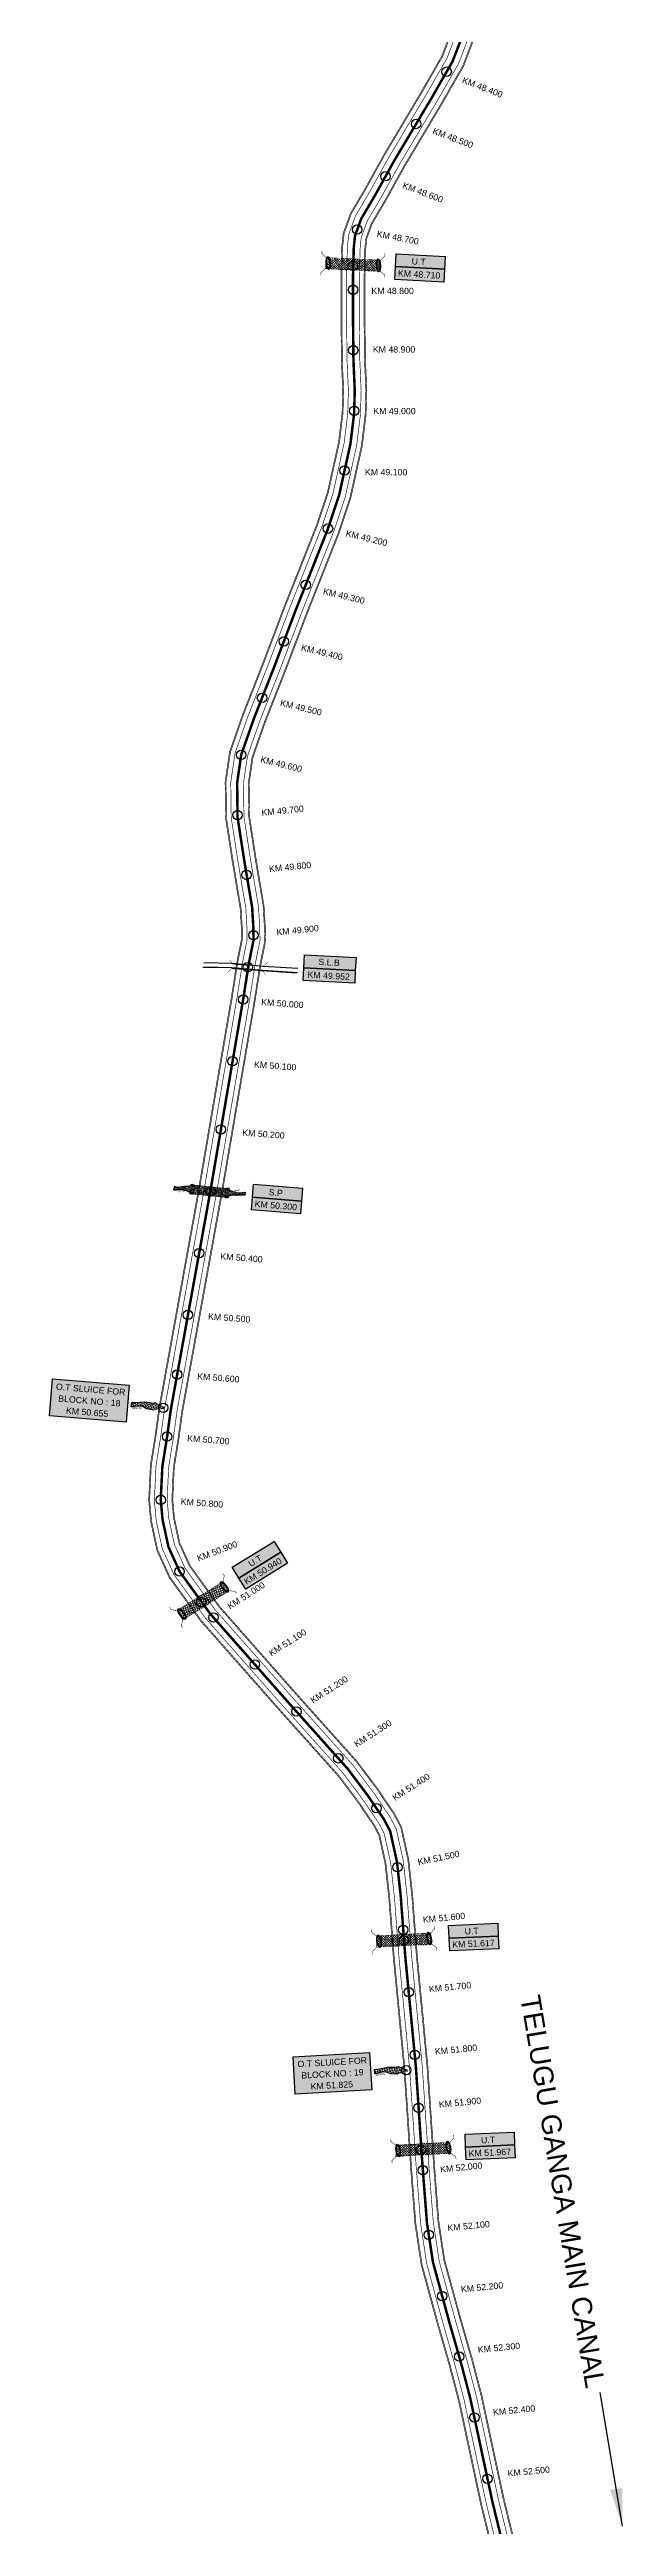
# Model space of a CAD drawing. Header units: inches. Extents: x 85036 to 260440, y 1649183 to 1742360.
# Drawn here: x 91296 to 92209, y 1687156 to 1691102 of the extents above; entities that cross this region are included whole.
import ezdxf

# ---------------------------------------------------------------- set-up
doc = ezdxf.new("R2010")
doc.units = ezdxf.units.IN
doc.header["$MEASUREMENT"] = 0
doc.header["$PDMODE"] = 32
doc.header["$PDSIZE"] = 15
doc.linetypes.add('ACAD_ISO02W100', pattern=[15, 12, -3])
for name, color, linetype in [('bed with', 5, 'Continuous'), ('cahnige', 7, 'Continuous'), ('CARTTRACK', 30, 'ACAD_ISO02W100'), ('chainage', 7, 'Continuous'), ('laying', 4, 'Continuous'), ('lining', 4, 'Continuous'), ('OT', 7, 'Continuous'), ('ROAD', 6, 'Continuous'), ('SLB', 11, 'Continuous'), ('STREAM', 4, 'Continuous'), ('Stu coo', 3, 'Continuous'), ('top of bund', 1, 'Continuous'), ('UT', 173, 'ACAD_ISO02W100'), ('V', 6, 'Continuous'), ('ZSTU', 7, 'Continuous')]:
    doc.layers.add(name, color=color, linetype=linetype)
doc.styles.add('5mm', font='times.ttf', dxfattribs={"height": 3})
doc.styles.get("Standard").update_dxf_attribs({"font": 'arial.ttf'})
doc.dimstyles.get("Standard").update_dxf_attribs({"dimtxt": 0.18, "dimasz": 0.18, "dimexe": 0.18, "dimexo": 0.0625, "dimgap": 0.09, "dimtad": 0, "dimtih": 1, "dimtoh": 1, "dimdec": 4, "dimzin": 0, "dimdsep": 46, "dimtxsty": 'Standard', "dimcen": 0.09, "dimadec": 0, "dimazin": 0, "dimtfac": 1, "dimtdec": 4, "dimtofl": 0, "dimtmove": 0, "dimatfit": 3, "dimfxl": 1, "dimtolj": 1, "dimtzin": 0, "dimarcsym": 0})
pattern_1 = [(228.0128, (-362214.33102, -1526288.49251), (-7.999998232158, -9.0000013416072), [0.134536, -13.319088]), (184.9697, (-362214.42102, -1526288.592507), (12.0000010515176, 0.999991307007), [0.230868, -22.855925]), (132.5104, (-362214.65102, -1526288.61251), (9.9999907183468, -11.0000086738712), [0.162788, -16.116032]), (267.2737, (-362215.04102, -1526288.862507), (0.9999960177272, 20.0000002949735), [0.210238, -20.813558]), (292.8337, (-362215.05102, -1526289.072507), (-5.0000099054371, 11.9999964117778), [0.206155, -20.409373]), (357.2737, (-362214.97102, -1526289.262507), (-20.0000002949735, 0.9999960177272), [0.210238, -20.813558]), (37.6942, (-362214.761022, -1526289.272507), (-13.000007345618, -9.9999904051605), [0.278029, -27.524849]), (72.2553, (-362214.541022, -1526289.102507), (7.0000107627054, 21.9999962312392), [0.262488, -25.986321]), (121.4296, (-362214.46102, -1526288.852507), (-8.0000082341764, 12.9999950364926), [0.21095, -20.884073]), (175.2364, (-362214.57102, -1526288.67251), (11.0000009463196, -0.9999915326613), [0.240832, -11.800763]), (222.3974, (-362214.811022, -1526288.652507), (-12.0000073510732, -10.9999920820141), [0.311448, -30.833375]), (138.8141, (-362214.05102, -1526288.87251), (-7.0000029468057, 5.999997313343), [0.106301, -10.523844]), (171.4692, (-362214.13102, -1526288.802507), (12.9999982848151, -2.0000079100398), [0.202237, -20.021511]), (225, (-362214.331, -1526288.7725), (-1e-16, -1.00000030945), [0.141421, -1.272792]), (203.1986, (-362214.40102, -1526288.65251), (4.999999730667, 2.000001325265), [0.076158, -7.539615]), (291.8014, (-362214.47102, -1526288.6825), (-0.9999999105, 3.00000027301), [0.107703, -5.277462]), (30.9638, (-362214.43102, -1526288.7825), (2.999998022288, 2.00000248354), [0.174929, -5.656023]), (161.5651, (-362214.28102, -1526288.6925), (2.00000043459, -0.99999840322), [0.126491, -3.035787]), (16.3895, (-362215.05102, -1526288.682507), (10.000002198412, 2.999992709818), [0.1772, -17.542845]), (70.3462, (-362214.88102, -1526288.63251), (-3.9999952473717, -11.0000021356062), [0.148661, -14.717408]), (293.1986, (-362214.28102, -1526288.49251), (-2.000001325265, 4.999999730667), [0.152315, -7.463458]), (343.6105, (-362214.22102, -1526288.632507), (-10.000002198412, 2.999992709818), [0.1772, -17.542845]), (339.444, (-362215.05102, -1526289.30251), (-5.000001844542, 1.999995996422), [0.17088, -8.373124]), (294.7751, (-362214.89102, -1526289.36251), (-4.9999921892452, 11.000003421839), [0.143178, -14.174643]), (66.8014, (-362214.27102, -1526289.49251), (2.000001325265, 4.999999730667), [0.152315, -7.463458]), (17.354, (-362214.21102, -1526289.35251), (-13.0000020190968, -3.9999945022591), [0.167631, -16.595424]), (69.444, (-362214.76102, -1526289.49251), (-1.999995996422, -5.000001844542), [0.08544, -8.458564]), (101.3099, (-362214.33102, -1526289.4925), (-0.999997632162, 4.00000075223), [0.05099, -5.048029]), (165.9638, (-362214.34102, -1526289.4425), (3.00000054599, -0.99999805736), [0.206155, -3.91695]), (186.009, (-362214.54102, -1526289.392507), (9.999999750906, 0.9999993174818), [0.19105, -18.913923]), (303.6901, (-362214.43102, -1526288.8725), (-1.000001334507, 1.99999955777), [0.144222, -3.461329]), (353.1572, (-362214.351022, -1526288.992507), (16.9999993654786, -2.0000079979248), [0.251794, -24.927563]), (60.9454, (-362214.10102, -1526289.02251), (-4.000000027199, -7.0000003845697), [0.102956, -10.192674]), (90, (-362214.051, -1526288.9325), (-1, 1), [0.06, -0.94]), (120.2564, (-362214.56102, -1526289.36251), (3.9999948868027, -7.0000024558547), [0.138924, -13.75352]), (48.0128, (-362214.63102, -1526289.24251), (7.999998232158, 9.0000013416072), [0.269072, -13.184552]), (0, (-362214.451, -1526289.0425), (1, 1), [0.26, -0.74]), (325.3048, (-362214.19102, -1526289.04251), (-9.9999942589875, 7.0000086095945), [0.158114, -15.653274]), (254.0546, (-362214.06102, -1526289.13251), (-0.999999889296, -4.000000126652), [0.145602, -7.134508]), (207.646, (-362214.10102, -1526289.272507), (-18.9999958071796, -10.0000077131692), [0.237065, -23.469474]), (175.4261, (-362214.311022, -1526289.382507), (-13.0000005583121, 0.9999948011611), [0.250799, -24.829074])]
pattern_2 = [(0, (-362215.051, -1526289.4925), (1.25, 1.25), [1.25, -1.25])]
pattern_3 = [(228.0128, (-362243.17535, -1526336.432974), (-7.999998232158, -9.0000013416072), [0.134536, -13.319088]), (184.9697, (-362243.26535, -1526336.532974), (12.0000010515176, 0.999991307007), [0.230868, -22.855925]), (132.5104, (-362243.49535, -1526336.552974), (9.9999907183468, -11.0000086738712), [0.162788, -16.116032]), (267.2737, (-362243.88535, -1526336.802974), (0.9999960177272, 20.0000002949735), [0.210238, -20.813558]), (292.8337, (-362243.89535, -1526337.012974), (-5.0000099054371, 11.9999964117778), [0.206155, -20.409373]), (357.2737, (-362243.81535, -1526337.202974), (-20.0000002949735, 0.9999960177272), [0.210238, -20.813558]), (37.6942, (-362243.60535, -1526337.212974), (-13.000007345618, -9.9999904051605), [0.278029, -27.524849]), (72.2553, (-362243.38535, -1526337.042974), (7.0000107627054, 21.9999962312392), [0.262488, -25.986321]), (121.4296, (-362243.30535, -1526336.792974), (-8.0000082341764, 12.9999950364926), [0.21095, -20.884073]), (175.2364, (-362243.41535, -1526336.612974), (11.0000009463196, -0.9999915326613), [0.240832, -11.800763]), (222.3974, (-362243.65535, -1526336.592974), (-12.0000073510732, -10.9999920820141), [0.311448, -30.833375]), (138.8141, (-362242.89535, -1526336.81297), (-7.0000029468057, 5.999997313343), [0.106301, -10.523844]), (171.4692, (-362242.97535, -1526336.742974), (12.9999982848151, -2.0000079100398), [0.202237, -20.021511]), (225, (-362243.17535, -1526336.713), (-1e-16, -1.00000030945), [0.141421, -1.272792]), (203.1986, (-362243.24535, -1526336.59297), (4.999999730667, 2.000001325265), [0.076158, -7.539615]), (291.8014, (-362243.31535, -1526336.62297), (-0.9999999105, 3.00000027301), [0.107703, -5.277462]), (30.9638, (-362243.27535, -1526336.72297), (2.999998022288, 2.00000248354), [0.174929, -5.656023]), (161.5651, (-362243.12535, -1526336.63297), (2.00000043459, -0.99999840322), [0.126491, -3.035787]), (16.3895, (-362243.89535, -1526336.622974), (10.000002198412, 2.999992709818), [0.1772, -17.542845]), (70.3462, (-362243.72535, -1526336.572974), (-3.9999952473717, -11.0000021356062), [0.148661, -14.717408]), (293.1986, (-362243.12535, -1526336.43297), (-2.000001325265, 4.999999730667), [0.152315, -7.463458]), (343.6105, (-362243.06535, -1526336.572974), (-10.000002198412, 2.999992709818), [0.1772, -17.542845]), (339.444, (-362243.89535, -1526337.24297), (-5.000001844542, 1.999995996422), [0.17088, -8.373124]), (294.7751, (-362243.73535, -1526337.302974), (-4.9999921892452, 11.000003421839), [0.143178, -14.174643]), (66.8014, (-362243.11535, -1526337.43297), (2.000001325265, 4.999999730667), [0.152315, -7.463458]), (17.354, (-362243.05535, -1526337.292974), (-13.0000020190968, -3.9999945022591), [0.167631, -16.595424]), (69.444, (-362243.60535, -1526337.43297), (-1.999995996422, -5.000001844542), [0.08544, -8.458564]), (101.3099, (-362243.17535, -1526337.43297), (-0.999997632162, 4.00000075223), [0.05099, -5.048029]), (165.9638, (-362243.18535, -1526337.38297), (3.00000054599, -0.99999805736), [0.206155, -3.91695]), (186.009, (-362243.38535, -1526337.332974), (9.999999750906, 0.9999993174818), [0.19105, -18.913923]), (303.6901, (-362243.27535, -1526336.81297), (-1.000001334507, 1.99999955777), [0.144222, -3.461329]), (353.1572, (-362243.19535, -1526336.932974), (16.9999993654786, -2.0000079979248), [0.251794, -24.927563]), (60.9454, (-362242.94535, -1526336.96297), (-4.000000027199, -7.0000003845697), [0.102956, -10.192674]), (90, (-362242.8953, -1526336.873), (-1, 1), [0.06, -0.94]), (120.2564, (-362243.40535, -1526337.302974), (3.9999948868027, -7.0000024558547), [0.138924, -13.75352]), (48.0128, (-362243.47535, -1526337.182974), (7.999998232158, 9.0000013416072), [0.269072, -13.184552]), (0, (-362243.2953, -1526336.983), (1, 1), [0.26, -0.74]), (325.3048, (-362243.03535, -1526336.982974), (-9.9999942589875, 7.0000086095945), [0.158114, -15.653274]), (254.0546, (-362242.90535, -1526337.07297), (-0.999999889296, -4.000000126652), [0.145602, -7.134508]), (207.646, (-362242.94535, -1526337.212974), (-18.9999958071796, -10.0000077131692), [0.237065, -23.469474]), (175.4261, (-362243.15535, -1526337.322974), (-13.0000005583121, 0.9999948011611), [0.250799, -24.829074])]

# ---------------------------------------------------------------- blocks, each defined once
blk = doc.blocks.new('GGF')
at = {"layer": 'STREAM'}
h = blk.add_hatch(dxfattribs=at)
h.set_pattern_fill('DASH', color=256, scale=10, angle=-6.0827, style=0)
h.set_pattern_definition([(353.91726508, (-115347.3726, 1016.3876), (1.3754179499, 1.1105068496), [1.25, -1.25])])
h.paths.add_polyline_path([(406186.8, 1485623.9), (406186.3, 1485618.2), (406185.8, 1485612.4), (406242.6, 1485608.9), (406242.9, 1485614.6), (406243.1, 1485620.4)])
at = {"layer": 'laying', "linetype": 'ByBlock', "extrusion": (0, 0, -1)}
for centre in [(406188.8, 1485618.1), (406240.8, 1485615)]:
    blk.add_ellipse(centre, major_axis=(0.4, -6.37), ratio=0.388717, dxfattribs=at)
at = {"layer": 'laying', "linetype": 'ByBlock'}
for points in [[(406189.2, 1485612.2), (406189.1, 1485612.2), (406189.1, 1485612.2), (406188.9, 1485612.3), (406188.8, 1485612.4), (406188.5, 1485612.6), (406188.4, 1485612.8), (406188, 1485613.3), (406187.7, 1485613.9), (406187.3, 1485615.2), (406187.1, 1485615.9), (406186.9, 1485617.5), (406186.8, 1485618.3), (406186.8, 1485619.9), (406186.9, 1485620.7), (406187.2, 1485622.1), (406187.4, 1485622.7), (406187.7, 1485623.4), (406187.9, 1485623.6), (406188.1, 1485623.8), (406188.2, 1485623.9), (406188.4, 1485624), (406188.5, 1485624), (406188.6, 1485623.9), (406188.7, 1485623.9), (406189, 1485623.8), (406189.1, 1485623.6), (406189.4, 1485623.3), (406189.5, 1485623.1), (406190, 1485622.3), (406190.2, 1485621.6), (406190.6, 1485620), (406190.8, 1485619), (406190.9, 1485617.2), (406190.8, 1485616.3), (406190.6, 1485614.6), (406190.4, 1485613.9), (406190.1, 1485613), (406189.9, 1485612.8), (406189.6, 1485612.4), (406189.5, 1485612.4), (406189.3, 1485612.3), (406189.3, 1485612.2), (406189.2, 1485612.2)], [(406241.2, 1485609.1), (406241.1, 1485609.1), (406241, 1485609.1), (406240.8, 1485609.2), (406240.7, 1485609.3), (406240.5, 1485609.5), (406240.4, 1485609.6), (406240, 1485610.2), (406239.7, 1485610.7), (406239.3, 1485612), (406239.1, 1485612.8), (406238.9, 1485614.4), (406238.8, 1485615.2), (406238.8, 1485616.8), (406238.9, 1485617.6), (406239.1, 1485618.9), (406239.3, 1485619.5), (406239.7, 1485620.2), (406239.8, 1485620.4), (406240.1, 1485620.7), (406240.2, 1485620.8), (406240.4, 1485620.8), (406240.4, 1485620.8), (406240.6, 1485620.8), (406240.7, 1485620.8), (406241, 1485620.6), (406241.1, 1485620.5), (406241.4, 1485620.2), (406241.5, 1485620), (406241.9, 1485619.2), (406242.2, 1485618.5), (406242.6, 1485616.8), (406242.7, 1485615.9), (406242.8, 1485614.1), (406242.8, 1485613.1), (406242.6, 1485611.5), (406242.4, 1485610.7), (406242, 1485609.9), (406241.9, 1485609.6), (406241.6, 1485609.3), (406241.5, 1485609.2), (406241.3, 1485609.1), (406241.2, 1485609.1), (406241.2, 1485609.1)]]:
    blk.add_open_spline(points, degree=3, knots=[0, 0, 0, 0, 0.189072, 0.189072, 0.378144, 0.378144, 0.567217, 0.567217, 0.964238, 0.964238, 1.36126, 1.36126, 1.758281, 1.758281, 2.155303, 2.155303, 2.552324, 2.552324, 2.807761, 2.807761, 3.01244, 3.01244, 3.217119, 3.217119, 3.421798, 3.421798, 3.626477, 3.626477, 3.831155, 3.831155, 4.280923, 4.280923, 4.73069, 4.73069, 5.180458, 5.180458, 5.630225, 5.630225, 5.896844, 5.896844, 6.112115, 6.112115, 6.283185, 6.283185, 6.283185, 6.283185], dxfattribs=at)
at = {"layer": 'UT', "ltscale": 0.2, "const_width": 0.5}
for points in [[(406181, 1485605.6), (406181.2, 1485608.6), (406185.8, 1485612.4), (406186.3, 1485618.2), (406186.8, 1485623.9), (406182.5, 1485628), (406182.5, 1485631)], [(406247.7, 1485627.4), (406247.6, 1485624.4), (406243.1, 1485620.4), (406242.9, 1485614.6), (406242.6, 1485608.9), (406247.1, 1485604.9), (406247.3, 1485602)], [(406185.8, 1485612.4), (406242.6, 1485608.9)], [(406186.8, 1485623.9), (406243.1, 1485620.4)]]:
    blk.add_lwpolyline(points, dxfattribs=at)
blk = doc.blocks.new('FGDFGDFG6YURT')
at = {"layer": 'ROAD', "color": 1, "linetype": 'Continuous', "lineweight": 25}
for points in [[(386103.5, 1482907.4, 0), (386134.5, 1482913, 0), (386162.3, 1482917.4, 0), (386187, 1482923.1, 0)], [(386104.2, 1482903.5, 0), (386135.2, 1482909.2, 0), (386163.1, 1482913.6, 0), (386187.9, 1482919.3, 0)], [(386104.3, 1482907.7, 0), (386135.3, 1482913.3, 0), (386163.2, 1482917.7, 0), (386188, 1482923.4, 0)]]:
    blk.add_polyline3d(points, dxfattribs=at)
at = {"layer": 'SLB'}
for points, const_width in [([(386134.6, 1482913.4), (386134.2, 1482913.4), (386130.6, 1482916.6)], 0.3), ([(386134.8, 1482908.7), (386134.5, 1482908.7), (386131.9, 1482904.6)], 0.3), ([(386134.6, 1482913.4), (386148.2, 1482915.4), (386161.8, 1482917.9)], 0.5), ([(386161.9, 1482914.1), (386148.3, 1482911.6), (386134.8, 1482908.7)], 0.5), ([(386162, 1482918.2), (386148.4, 1482915.7), (386134.9, 1482912.9)], 0.5), ([(386161.8, 1482917.9), (386162.2, 1482917.9), (386164.8, 1482922)], 0.3), ([(386161.9, 1482914.1), (386162.2, 1482914), (386165.9, 1482910.9)], 0.3)]:
    blk.add_lwpolyline(points, dxfattribs=dict(at, const_width=const_width))
blk = doc.blocks.new('A$C377B10CC')
at = {"layer": 'STREAM'}
h = blk.add_hatch(dxfattribs=at)
h.set_pattern_fill('DASH', color=256, scale=10, style=0)
h.set_pattern_definition(pattern_2)
h.paths.add_polyline_path([(-60.2, -34.7), (-54, -38.6), (-47.9, -42.7), (-22.3, -0.1), (-28.4, 4), (-34.5, 8)])
h = blk.add_hatch(dxfattribs=at)
h.set_pattern_fill('DASH', color=256, scale=10, style=0)
h.set_pattern_definition(pattern_2)
h.paths.add_polyline_path([(-21.1, 10.4), (-19.3, 15), (-16.2, 21.2), (-13.8, 26.1), (-11.8, 30.8), (-15.9, 33.3), (-17.5, 29), (-18.4, 24.9), (-21.4, 20), (-25.2, 15.7), (-29.9, 11.7), (-32.6, 7.4), (-28.1, 4.5), (-23.6, 1.5), (-21.1, 5.7)])
h = blk.add_hatch(dxfattribs=at)
h.set_pattern_fill('DASH', color=256, scale=10, style=0)
h.set_pattern_definition(pattern_2)
h.paths.add_polyline_path([(-57.7, -50.5), (-52.5, -46.4), (-49.9, -42.1), (-54.3, -39.1), (-58.8, -36.3), (-61.4, -40.5), (-63.6, -47.5), (-64.8, -50.6), (-68, -60.3), (-69.9, -62.9), (-71.7, -64.6), (-67.4, -68.4), (-64.9, -63), (-63.3, -57.9), (-61.9, -54.8), (-59.5, -52.2)])
at = {"layer": 'UT', "ltscale": 0.2}
h = blk.add_hatch(dxfattribs=at)
h.set_pattern_fill('GRAVEL', color=256, style=0)
h.set_pattern_definition(pattern_1)
h.paths.add_polyline_path([(-34.2, 8.5), (-32.6, 7.4), (-29.9, 11.7), (-31.7, 12.8)])
h = blk.add_hatch(dxfattribs=at)
h.set_pattern_fill('GRAVEL', color=256, style=0)
h.set_pattern_definition(pattern_1)
h.paths.add_polyline_path([(-23.6, 1.5), (-22, 0.4), (-19.4, 4.7), (-21.1, 5.7)])
h = blk.add_hatch(dxfattribs=at)
h.set_pattern_fill('GRAVEL', color=256, style=0)
h.set_pattern_definition(pattern_3)
h.paths.add_polyline_path([(-58.8, -36.3), (-60.5, -35.2), (-63.1, -39.5), (-61.4, -40.5)])
h = blk.add_hatch(dxfattribs=at)
h.set_pattern_fill('GRAVEL', color=256, style=0)
h.set_pattern_definition(pattern_3)
h.paths.add_polyline_path([(-48.2, -43.2), (-49.9, -42.2), (-52.5, -46.4), (-50.8, -47.5)])
at = {"layer": 'STREAM'}
for points in [[(-29.9, 11.7), (-25.2, 15.7), (-21.4, 20), (-18.4, 24.9), (-17.5, 29), (-15.9, 33.3), (-11.8, 30.8), (-13.8, 26.1), (-16.2, 21.2), (-19.3, 15), (-21.1, 10.4), (-21.1, 5.7)], [(-61.4, -40.5), (-63.6, -47.5), (-64.8, -50.6), (-68, -60.3), (-69.9, -62.9), (-71.7, -64.6), (-67.4, -68.4), (-64.9, -63), (-63.3, -57.9), (-61.9, -54.8), (-59.5, -52.2), (-57.7, -50.5), (-52.5, -46.4)]]:
    blk.add_lwpolyline(points, dxfattribs=at)
at = {"layer": 'UT', "ltscale": 0.2, "const_width": 0.5}
for points in [[(-60.5, -35.2), (-34.5, 8)], [(-48.2, -43.3), (-22.3, -0.1)], [(-34.6, 8), (-28.4, 4), (-22.3, -0.1)], [(-34.2, 8.5), (-31.7, 12.8)], [(-34.2, 8.5), (-28.1, 4.5), (-22, 0.4)], [(-32.6, 7.4), (-29.9, 11.7)], [(-31.7, 12.8), (-29.9, 11.7)], [(-23.6, 1.5), (-21.1, 5.7)], [(-22.3, -0.1), (-22, 0.4)], [(-22, 0.4), (-19.4, 4.7)], [(-21.1, 5.7), (-19.4, 4.7)], [(-63.1, -39.5), (-60.5, -35.2)], [(-63.1, -39.5), (-61.4, -40.5)], [(-61.4, -40.5), (-58.8, -36.3)], [(-60.5, -35.2), (-54.3, -39.1), (-48.2, -43.3)], [(-60.2, -34.7), (-54, -38.6), (-47.9, -42.8)], [(-52.5, -46.4), (-49.9, -42.1)], [(-52.5, -46.4), (-50.8, -47.5)], [(-50.8, -47.5), (-48.2, -43.2)]]:
    blk.add_lwpolyline(points, dxfattribs=at)
at = {"layer": 'cahnige', "style": '5mm'}
for p in [(-24.7, 17), (-60.9, -63.7)]:
    blk.add_text('Stream', height=2.5, rotation=71.1743, dxfattribs=at).set_placement(p)
blk = doc.blocks.new('VBVB')
at = {"layer": 'STREAM'}
h = blk.add_hatch(dxfattribs=at)
h.set_pattern_fill('DASH', color=256, scale=10, style=0)
h.set_pattern_definition([(0, (17867.8837, -28501.71), (1.25, 1.25), [1.25, -1.25])])
h.paths.add_polyline_path([(380096, 1497775), (380098.9, 1497780.2), (380100.4, 1497784.6), (380101.8, 1497788.8), (380103.8, 1497793.6), (380099.5, 1497795.9), (380098.5, 1497793.5), (380097.6, 1497789.6), (380097, 1497787.7), (380095.8, 1497784.7), (380093.9, 1497783), (380090.9, 1497780.8), (380086.6, 1497774), (380084.6, 1497765.2), (380084.1, 1497764.3), (380085.9, 1497763.2), (380086.6, 1497763.8), (380093.7, 1497769.3), (380094.5, 1497772.7)])
at = {"layer": 'OT', "const_width": 0.5}
blk.add_lwpolyline([(380084.6, 1497765.2), (380084.1, 1497764.3), (380083.5, 1497763.5), (380085.4, 1497762.3), (380085.9, 1497763.2), (380084.1, 1497764.3), (380085.9, 1497763.2), (380086.6, 1497763.8), (380093.7, 1497769.3), (380086.6, 1497763.8), (380085.9, 1497763.2), (380084.1, 1497764.3), (380084.6, 1497765.2), (380086.6, 1497774)], dxfattribs=at)
at = {"layer": 'STREAM'}
blk.add_lwpolyline([(380086.6, 1497774), (380090.9, 1497780.8), (380093.9, 1497783), (380095.8, 1497784.7), (380097, 1497787.7), (380097.6, 1497789.6), (380098.5, 1497793.5), (380099.5, 1497795.9), (380103.8, 1497793.6), (380101.8, 1497788.8), (380100.4, 1497784.6), (380098.9, 1497780.2), (380096, 1497775), (380094.5, 1497772.7), (380093.7, 1497769.3)], dxfattribs=at)
at = {"layer": 'cahnige', "style": '5mm'}
blk.add_text('Stream', height=2.5, rotation=71.1743, dxfattribs=at).set_placement((380095, 1497785.5))

msp = doc.modelspace()

# ---------------------------------------------------------------- hatches: boundary and pattern name
at = {"layer": 'V'}
for points in [[(91301.1, 1688984.3), (91423, 1688974.3), (91418.1, 1688915.1), (91296.2, 1688925.1)], [(91684.2, 1687903.7), (91806.3, 1687910.6), (91809.6, 1687851.2), (91687.5, 1687844.4)]]:
    msp.add_hatch(color=2, dxfattribs=at).paths.add_polyline_path(points)
at = {"layer": 'ZSTU'}
h = msp.add_hatch(color=135, dxfattribs=at)
h.set_gradient(color1=(141, 177, 78), color2=(107, 135, 59), one_color=1, tint=0.38, name='CYLINDER')
h.paths.add_polyline_path([(91848.8, 1690776.9), (91847.6, 1690756.5), (91925.8, 1690752), (91926.9, 1690772.4)])
h.paths.add_polyline_path([(91870.3, 1690757.5), (91897.8, 1690755.9), (91898.7, 1690771.1), (91871.2, 1690772.7)], flags=24)
h = msp.add_hatch(color=252, dxfattribs=at)
h.set_gradient(color1=(167, 88, 159), color2=(127, 67, 121), one_color=1, tint=0.38, name='CYLINDER')
h.paths.add_polyline_path([(91924.6, 1690731.5), (91925.8, 1690752), (91847.6, 1690756.5), (91846.4, 1690736)])
h.paths.add_polyline_path([(91848.5, 1690738.3), (91921, 1690734.1), (91921.9, 1690749.4), (91849.3, 1690753.6)], flags=24)
h = msp.add_hatch(color=252, dxfattribs=at)
h.set_gradient(color1=(167, 88, 159), color2=(127, 67, 121), one_color=1, tint=0.38, name='CYLINDER')
h.paths.add_polyline_path([(91782.5, 1689614.5), (91783.5, 1689635), (91701.3, 1689639.1), (91700.3, 1689618.6)])
h.paths.add_polyline_path([(91704.4, 1689620.7), (91777, 1689616.9), (91777.8, 1689632.2), (91705.2, 1689636)], flags=24)
h = msp.add_hatch(color=135, dxfattribs=at)
h.set_gradient(color1=(141, 177, 78), color2=(107, 135, 59), one_color=1, tint=0.38, name='CYLINDER')
h.paths.add_polyline_path([(91783.5, 1689635), (91784.6, 1689655.4), (91702.4, 1689659.5), (91701.3, 1689639.1)])
h.paths.add_polyline_path([(91721.6, 1689641.1), (91760.9, 1689639.1), (91761.7, 1689654.6), (91722.5, 1689656.6)], flags=24)
h = msp.add_hatch(color=252, dxfattribs=at)
h.set_gradient(color1=(167, 88, 159), color2=(127, 67, 121), one_color=1, tint=0.38, name='CYLINDER')
h.paths.add_polyline_path([(91695.9, 1689247), (91697.6, 1689267.4), (91619.6, 1689273.8), (91617.9, 1689253.4)])
h.paths.add_polyline_path([(91620, 1689255.6), (91692.4, 1689249.6), (91693.7, 1689264.9), (91621.3, 1689270.9)], flags=24)
h = msp.add_hatch(color=135, dxfattribs=at)
h.set_gradient(color1=(141, 177, 78), color2=(107, 135, 59), one_color=1, tint=0.38, name='CYLINDER')
h.paths.add_polyline_path([(91621.3, 1689294.2), (91619.6, 1689273.8), (91697.6, 1689267.4), (91699.3, 1689287.8)])
h.paths.add_polyline_path([(91642.2, 1689274.2), (91669.8, 1689271.9), (91671.1, 1689287.4), (91643.5, 1689289.7)], flags=24)
h = msp.add_hatch(color=135, dxfattribs=at)
h.set_gradient(color1=(141, 177, 78), color2=(107, 135, 59), one_color=1, tint=0.38, name='CYLINDER')
h.paths.add_polyline_path([(91587.4, 1688684), (91598.1, 1688666.6), (91664.8, 1688707.7), (91654, 1688725.1)])
h.paths.add_polyline_path([(91616.2, 1688680.4), (91639.6, 1688694.9), (91631.6, 1688707.9), (91608.1, 1688693.4)], flags=24)
h = msp.add_hatch(color=252, dxfattribs=at)
h.set_gradient(color1=(167, 88, 159), color2=(127, 67, 121), one_color=1, tint=0.38, name='CYLINDER')
h.paths.add_polyline_path([(91675.5, 1688690.2), (91664.8, 1688707.7), (91598.1, 1688666.6), (91608.9, 1688649.2)])
h.paths.add_polyline_path([(91609.3, 1688652.2), (91671.1, 1688690.3), (91663.1, 1688703.3), (91601.2, 1688665.2)], flags=24)
h = msp.add_hatch(color=135, dxfattribs=at)
h.set_gradient(color1=(141, 177, 78), color2=(107, 135, 59), one_color=1, tint=0.38, name='CYLINDER')
h.paths.add_polyline_path([(91932.2, 1688113.3), (91933, 1688092.9), (92011.2, 1688096.3), (92010.4, 1688116.8)])
h.paths.add_polyline_path([(91955.5, 1688096.2), (91983.1, 1688097.4), (91982.4, 1688112.6), (91954.8, 1688111.4)], flags=24)
h = msp.add_hatch(color=252, dxfattribs=at)
h.set_gradient(color1=(167, 88, 159), color2=(127, 67, 121), one_color=1, tint=0.38, name='CYLINDER')
h.paths.add_polyline_path([(92012.1, 1688075.9), (92011.2, 1688096.3), (91933, 1688092.9), (91933.9, 1688072.5)])
h.paths.add_polyline_path([(91935.7, 1688074.9), (92008.3, 1688078), (92007.7, 1688093.3), (91935.1, 1688090.2)], flags=24)
h = msp.add_hatch(color=135, dxfattribs=at)
h.set_gradient(color1=(141, 177, 78), color2=(107, 135, 59), one_color=1, tint=0.38, name='CYLINDER')
h.paths.add_polyline_path([(91958.3, 1687780.5), (91959.2, 1687760.1), (92037.4, 1687763.5), (92036.5, 1687783.9)])
h.paths.add_polyline_path([(91981.6, 1687763.4), (92009.2, 1687764.5), (92008.5, 1687779.8), (91981, 1687778.6)], flags=24)
h = msp.add_hatch(color=252, dxfattribs=at)
h.set_gradient(color1=(167, 88, 159), color2=(127, 67, 121), one_color=1, tint=0.38, name='CYLINDER')
h.paths.add_polyline_path([(92038.2, 1687743), (92037.4, 1687763.5), (91959.2, 1687760.1), (91960.1, 1687739.6)])
h.paths.add_polyline_path([(91961.8, 1687742.1), (92034.5, 1687745.2), (92033.8, 1687760.5), (91961.2, 1687757.4)], flags=24)

# ---------------------------------------------------------------- linework, layer by layer
for p in [(91929, 1691066.9), (91880.4, 1690983.6), (91831.7, 1690900.3), (91786.6, 1690815.3), (91779.8, 1690719.5), (91780.3, 1690623), (91781.7, 1690526.6), (91766.3, 1690431.5), (91739.9, 1690338.8), (91704.4, 1690249.1), (91669.6, 1690159.1), (91634.8, 1690069.1), (91601.7, 1689978.4), (91595.8, 1689882.4), (91610.3, 1689787), (91621.2, 1689691.3), (91604.8, 1689588.6), (91587.9, 1689490.1), (91569.3, 1689381.5), (91534.7, 1689184.5), (91516.8, 1689086.1), (91499.6, 1688990.8), (91483.6, 1688892.1), (91473.4, 1688791.3), (91503.5, 1688677.1), (91557.3, 1688604), (91623.4, 1688529), (91689.7, 1688454), (91756.4, 1688379.5), (91817, 1688300), (91850.7, 1688205.9), (91859.9, 1688106.3), (91868.6, 1688006.7), (91878.2, 1687907.2), (91884.4, 1687822.8), (91891.1, 1687723), (91900.5, 1687620.3), (91921.9, 1687522.6), (91949, 1687426.3), (91973.2, 1687329.3), (91994.1, 1687231.5)]:
    msp.add_point(p)
at = {"color": 2}
for p in [(91779.5, 1690757.4), (91612.2, 1689640), (91552.5, 1689282.9), (91477.4, 1688938), (91537.9, 1688628.3), (91860.7, 1688089.3), (91864.6, 1687882.7), (91888.2, 1687755.9)]:
    msp.add_point(p, dxfattribs=at)
at = {"layer": 'bed with', "const_width": 1}
for points in [[(91944.7, 1691128.3), (91929.5, 1691088.2), (91896, 1691029.7), (91837.2, 1690931.1), (91805.6, 1690874.1), (91783.7, 1690837.1), (91772.9, 1690807.2), (91770.8, 1690786.7), (91769.6, 1690740), (91769.6, 1690674.1), (91770.3, 1690607.1), (91772.4, 1690558.8), (91771.4, 1690522.4), (91765.7, 1690475.5), (91756.8, 1690435.2), (91747.9, 1690394.9), (91730.4, 1690342.5), (91678.6, 1690211.7), (91644.2, 1690120.9), (91611.9, 1690038.5), (91591.8, 1689980.9), (91585, 1689934.7), (91585.7, 1689878.3), (91596.3, 1689809.6), (91603.6, 1689765.8), (91609, 1689734.3), (91610.8, 1689703.8), (91611.1, 1689684.2), (91603.6, 1689646.7), (91595, 1689591.8), (91542.6, 1689285.5), (91479.4, 1688936.2), (91473.7, 1688894.4), (91465.9, 1688845.8), (91463.2, 1688791.1), (91466.2, 1688758.4), (91475.9, 1688713.4), (91494.7, 1688672), (91544.1, 1688603.6), (91666.8, 1688464.4), (91763.5, 1688356.4), (91794.6, 1688314.9), (91820.8, 1688276.3), (91829.5, 1688259.7), (91839.7, 1688213.2), (91845.8, 1688158.4), (91853, 1688062.8), (91869.9, 1687886.9), (91880.6, 1687727.2), (91887.5, 1687638.6), (91897.2, 1687574.4), (91923.8, 1687477.2), (91942.2, 1687413.1), (91956.7, 1687357.8), (91992, 1687192.8), (92021, 1687074.2)], [(91963.6, 1691120.6), (91947.9, 1691079.5), (91913.5, 1691019.5), (91854.8, 1690920.9), (91823.2, 1690864), (91802.2, 1690828.4), (91792.9, 1690802.7), (91791.1, 1690785.4), (91789.9, 1690739.7), (91789.9, 1690674.2), (91790.6, 1690607.7), (91792.8, 1690559), (91791.7, 1690520.9), (91785.7, 1690472.1), (91776.6, 1690430.9), (91767.5, 1690389.5), (91749.5, 1690335.5), (91697.6, 1690204.3), (91663.2, 1690113.6), (91630.9, 1690031.4), (91611.6, 1689976), (91605.3, 1689933.4), (91606, 1689880), (91616.3, 1689812.8), (91623.6, 1689769.2), (91629.2, 1689736.6), (91631.1, 1689704.5), (91631.5, 1689682.4), (91623.6, 1689643.1), (91615.1, 1689588.5), (91562.6, 1689281.9), (91499.4, 1688933), (91493.7, 1688891.4), (91486.1, 1688843.7), (91483.6, 1688791.5), (91486.3, 1688761.5), (91495.3, 1688719.8), (91512.3, 1688682.2), (91560, 1688616.2), (91682, 1688477.9), (91779.2, 1688369.3), (91811.2, 1688326.7), (91838.3, 1688286.8), (91848.8, 1688266.7), (91859.8, 1688216.5), (91866, 1688160.3), (91873.2, 1688064.5), (91890.2, 1687888.6), (91900.8, 1687728.7), (91907.7, 1687640.9), (91917.1, 1687578.6), (91943.3, 1687482.7), (91961.8, 1687418.5), (91976.5, 1687362.5), (92011.8, 1687197.3), (92040.7, 1687078.9)]]:
    msp.add_lwpolyline(points, dxfattribs=at)
at = {"layer": 'lining', "const_width": 1}
for points in [[(91937.8, 1691131.1), (91922.7, 1691091.4), (91889.5, 1691033.5), (91830.7, 1690934.8), (91799.1, 1690877.8), (91776.9, 1690840.3), (91765.6, 1690808.9), (91763.3, 1690787.2), (91762.1, 1690740.1), (91762.1, 1690674.1), (91762.8, 1690606.9), (91764.9, 1690558.7), (91763.9, 1690523), (91758.3, 1690476.8), (91749.5, 1690436.9), (91740.6, 1690396.9), (91723.4, 1690345), (91671.6, 1690214.4), (91637.2, 1690123.6), (91604.8, 1690041.1), (91584.5, 1689982.7), (91577.5, 1689935.2), (91578.2, 1689877.7), (91588.9, 1689808.4), (91596.2, 1689764.5), (91601.5, 1689733.4), (91603.3, 1689703.5), (91603.6, 1689684.9), (91596.2, 1689648), (91587.6, 1689593), (91535.2, 1689286.8), (91472, 1688937.4), (91466.2, 1688895.5), (91458.4, 1688846.6), (91455.7, 1688790.9), (91458.8, 1688757.2), (91468.7, 1688711.1), (91488.2, 1688668.2), (91538.3, 1688598.9), (91661.2, 1688459.4), (91757.7, 1688351.6), (91788.5, 1688310.6), (91814.4, 1688272.5), (91822.4, 1688257.1), (91832.3, 1688212), (91838.3, 1688157.7), (91845.5, 1688062.1), (91862.4, 1687886.3), (91873.1, 1687726.7), (91880, 1687637.8), (91889.9, 1687572.8), (91916.6, 1687475.1), (91935, 1687411.1), (91949.4, 1687356.1), (91984.7, 1687191.1), (92013.7, 1687072.5)], [(91970.5, 1691117.8), (91954.7, 1691076.2), (91920, 1691015.7), (91861.3, 1690917.2), (91829.7, 1690860.3), (91809, 1690825.2), (91800.2, 1690801), (91798.6, 1690784.9), (91797.4, 1690739.6), (91797.4, 1690674.2), (91798.1, 1690607.9), (91800.3, 1690559), (91799.1, 1690520.4), (91793.1, 1690470.8), (91783.9, 1690429.2), (91774.7, 1690387.5), (91756.6, 1690333), (91704.6, 1690201.6), (91670.2, 1690110.9), (91637.9, 1690028.8), (91618.9, 1689974.2), (91612.8, 1689932.9), (91613.5, 1689880.6), (91623.7, 1689814), (91631, 1689770.4), (91636.7, 1689737.5), (91638.5, 1689704.8), (91639, 1689681.7), (91631, 1689641.8), (91622.5, 1689587.3), (91570, 1689280.6), (91506.8, 1688931.8), (91501.2, 1688890.3), (91493.5, 1688842.9), (91491.1, 1688791.7), (91493.8, 1688762.6), (91502.4, 1688722.2), (91518.9, 1688686), (91565.9, 1688620.9), (91687.6, 1688482.8), (91785, 1688374), (91817.3, 1688331.1), (91844.7, 1688290.6), (91855.9, 1688269.3), (91867.2, 1688217.8), (91873.4, 1688161), (91880.7, 1688065.2), (91897.6, 1687889.2), (91908.3, 1687729.3), (91915.1, 1687641.8), (91924.5, 1687580.2), (91950.6, 1687484.7), (91969, 1687420.5), (91983.7, 1687364.2), (92019.1, 1687199), (92048, 1687080.7)]]:
    msp.add_lwpolyline(points, dxfattribs=at)
at = {"layer": 'top of bund', "const_width": 1}
for points in [[(91936.4, 1691131.7), (91921.3, 1691092), (91888.2, 1691034.3), (91829.4, 1690935.5), (91797.8, 1690878.6), (91775.6, 1690841), (91764.1, 1690809.3), (91761.8, 1690787.3), (91760.6, 1690740.1), (91760.6, 1690674.1), (91761.3, 1690606.9), (91763.4, 1690558.7), (91762.4, 1690523.1), (91756.8, 1690477.1), (91748, 1690437.2), (91739.2, 1690397.3), (91722, 1690345.6), (91670.2, 1690214.9), (91635.8, 1690124.1), (91603.4, 1690041.6), (91583, 1689983), (91576, 1689935.3), (91576.7, 1689877.6), (91587.4, 1689808.1), (91594.7, 1689764.3), (91600, 1689733.3), (91601.8, 1689703.4), (91602.1, 1689685), (91594.8, 1689648.3), (91586.1, 1689593.3), (91533.7, 1689287), (91470.5, 1688937.6), (91464.8, 1688895.7), (91456.9, 1688846.7), (91454.2, 1688790.9), (91457.3, 1688757), (91467.3, 1688710.6), (91486.9, 1688667.5), (91537.1, 1688597.9), (91660.1, 1688458.4), (91756.5, 1688350.7), (91787.3, 1688309.7), (91813.1, 1688271.7), (91821, 1688256.6), (91830.8, 1688211.8), (91836.8, 1688157.6), (91844, 1688062), (91860.9, 1687886.2), (91871.6, 1687726.6), (91878.5, 1687637.6), (91888.4, 1687572.5), (91915.1, 1687474.7), (91933.5, 1687410.7), (91947.9, 1687355.7), (91983.2, 1687190.8), (92012.2, 1687072.1)], [(91971.9, 1691117.2), (91956.1, 1691075.6), (91921.3, 1691014.9), (91862.6, 1690916.4), (91831, 1690859.5), (91810.4, 1690824.6), (91801.7, 1690800.7), (91800.1, 1690784.9), (91798.9, 1690739.6), (91798.9, 1690674.3), (91799.6, 1690607.9), (91801.8, 1690559), (91800.6, 1690520.2), (91794.6, 1690470.6), (91785.4, 1690428.9), (91776.2, 1690387.1), (91758, 1690332.4), (91706, 1690201.1), (91671.6, 1690110.3), (91639.3, 1690028.3), (91620.4, 1689973.9), (91614.3, 1689932.8), (91615, 1689880.7), (91625.2, 1689814.2), (91632.5, 1689770.7), (91638.1, 1689737.6), (91640, 1689704.9), (91640.5, 1689681.6), (91632.5, 1689641.5), (91623.9, 1689587.1), (91571.5, 1689280.4), (91508.3, 1688931.6), (91502.6, 1688890.1), (91495, 1688842.8), (91492.6, 1688791.7), (91495.2, 1688762.8), (91503.9, 1688722.7), (91520.2, 1688686.8), (91567, 1688621.9), (91688.7, 1688483.8), (91786.1, 1688375), (91818.5, 1688332), (91846, 1688291.4), (91857.3, 1688269.8), (91868.7, 1688218), (91874.9, 1688161.1), (91882.2, 1688065.3), (91899.1, 1687889.3), (91909.8, 1687729.4), (91916.6, 1687642), (91925.9, 1687580.5), (91952, 1687485.1), (91970.5, 1687420.9), (91985.2, 1687364.6), (92020.6, 1687199.4), (92049.5, 1687081)]]:
    msp.add_lwpolyline(points, dxfattribs=at)
at = {"layer": 'V', "color": 1, "const_width": 4}
msp.add_lwpolyline([(91954.2, 1691124.5), (91938.7, 1691083.8), (91904.8, 1691024.6), (91846, 1690926), (91814.4, 1690869), (91793, 1690832.8), (91782.9, 1690805), (91781, 1690786.1), (91779.8, 1690739.9), (91779.8, 1690674.2), (91780.5, 1690607.4), (91782.6, 1690558.9), (91781.5, 1690521.7), (91775.7, 1690473.8), (91766.7, 1690433), (91757.7, 1690392.2), (91740, 1690339), (91688.1, 1690208), (91653.7, 1690117.2), (91621.4, 1690034.9), (91601.7, 1689978.5), (91595.2, 1689934), (91595.8, 1689879.1), (91606.3, 1689811.2), (91613.6, 1689767.5), (91619.1, 1689735.5), (91620.9, 1689704.2), (91621.3, 1689683.3), (91613.6, 1689644.9), (91605, 1689590.2), (91552.6, 1689283.7), (91489.4, 1688934.6), (91483.7, 1688892.9), (91476, 1688844.7), (91473.4, 1688791.3), (91476.3, 1688759.9), (91485.6, 1688716.6), (91503.5, 1688677.1), (91552.1, 1688609.9), (91674.4, 1688471.1), (91771.3, 1688362.8), (91802.9, 1688320.8), (91829.6, 1688281.6), (91839.1, 1688263.2), (91849.8, 1688214.9), (91855.9, 1688159.3), (91863.1, 1688063.7), (91880, 1687887.7), (91890.7, 1687728), (91897.6, 1687639.8), (91907.2, 1687576.5), (91933.6, 1687479.9), (91952, 1687415.8), (91966.6, 1687360.1), (92001.9, 1687195.1), (92030.8, 1687076.6)], dxfattribs=at)
at = {"layer": 'V', "color": 2}
for points in [[(91301.1, 1688984.3), (91423, 1688974.3), (91418.1, 1688915.1), (91296.2, 1688925.1)], [(91684.2, 1687903.7), (91806.3, 1687910.6), (91809.6, 1687851.2), (91687.5, 1687844.4)]]:
    msp.add_lwpolyline(points, close=True, dxfattribs=at)
at = {"layer": 'ZSTU', "color": 135}
for points in [[(91848.8, 1690776.9), (91926.9, 1690772.4), (91925.8, 1690752), (91847.6, 1690756.5)], [(91702.4, 1689659.5), (91784.6, 1689655.4), (91783.5, 1689635), (91701.3, 1689639.1)], [(91621.3, 1689294.2), (91699.3, 1689287.8), (91697.6, 1689267.4), (91619.6, 1689273.8)], [(91587.4, 1688684), (91654, 1688725.1), (91664.8, 1688707.7), (91598.1, 1688666.6)], [(91932.2, 1688113.3), (92010.4, 1688116.8), (92011.2, 1688096.3), (91933, 1688092.9)], [(91958.3, 1687780.5), (92036.5, 1687783.9), (92037.4, 1687763.5), (91959.2, 1687760.1)]]:
    msp.add_lwpolyline(points, close=True, dxfattribs=at)
at = {"layer": 'ZSTU', "color": 252}
for points in [[(91847.6, 1690756.5), (91925.8, 1690752), (91924.6, 1690731.5), (91846.4, 1690736)], [(91701.3, 1689639.1), (91783.5, 1689635), (91782.5, 1689614.5), (91700.3, 1689618.6)], [(91619.6, 1689273.8), (91697.6, 1689267.4), (91695.9, 1689247), (91617.9, 1689253.4)], [(91598.1, 1688666.6), (91664.8, 1688707.7), (91675.5, 1688690.2), (91608.9, 1688649.2)], [(91933, 1688092.9), (92011.2, 1688096.3), (92012.1, 1688075.9), (91933.9, 1688072.5)], [(91959.2, 1687760.1), (92037.4, 1687763.5), (92038.2, 1687743), (91960.1, 1687739.6)]]:
    msp.add_lwpolyline(points, close=True, dxfattribs=at)

# ---------------------------------------------------------------- block references
at = {"layer": 'CARTTRACK', "color": 3, "rotation": 295.062766144599}
msp.add_blockref('A$C377B10CC', (91584.5, 1689253.1), dxfattribs=at)
at = {"layer": 'CARTTRACK', "color": 3, "zscale": 1.439622273616309}
for p, xscale, yscale, rotation in [((2293301.2, 2006167.5), 1.439622272832811, 1.43962227359043, 112.4377912186931), ((2229176.7, 2304779.3), 1.439622272829494, 1.439622273592249, 120.3391246066513)]:
    msp.add_blockref('VBVB', p, dxfattribs=dict(at, xscale=xscale, yscale=yscale, rotation=rotation))
at = {"layer": 'laying', "color": 6, "linetype": 'ByBlock', "zscale": 1.539389526941385}
for p, xscale, yscale, rotation in [((-498492.3, -605478.8), 1.539389527226891, 1.539389526952618, 0.8763302027238224), ((923840.9, -531371.6), 1.539389527267371, 1.539389526978994, 35.84418082331489), ((-262976.8, -656099.4), 1.53938952728283, 1.539389526987179, 6.685211760208674), ((-262946.2, -656432.8), 1.53938952728283, 1.539389526987179, 6.685211760208674)]:
    msp.add_blockref('GGF', p, dxfattribs=dict(at, xscale=xscale, yscale=yscale, rotation=rotation))
at = {"layer": 'laying', "color": 1, "linetype": 'ByBlock', "xscale": 1.760345254482913, "yscale": 1.760345254518143, "zscale": 1.760345254585044, "rotation": 165.8966490480112}
msp.add_blockref('FGDFGDFG6YURT', (1386967.8, 4055758), dxfattribs=at)

# ---------------------------------------------------------------- texts
at = {"layer": 'chainage', "color": 0}
for s, rotation, p in [('KM 48.400', 338.7375, (91952.9, 1691049.6)), ('KM 48.500', 339.2893, (91905.7, 1690968.5)), ('KM 48.600', 339.2893, (91857.7, 1690881.8)), ('KM 48.700', 349.3762, (91817.1, 1690803.8)), ('KM 48.800', 359.8503, (91809.1, 1690712.7)), ('KM 48.900', 359.8503, (91811.4, 1690619.5)), ('KM 49.000', 359.8503, (91812.1, 1690521.3)), ('KM 49.100', 359.8503, (91798.8, 1690423.8)), ('KM 49.200', 346.2529, (91767.5, 1690326.9)), ('KM 49.300', 346.2529, (91731.4, 1690234.7)), ('KM 49.400', 346.2529, (91696.4, 1690144.9)), ('KM 49.500', 346.2529, (91663, 1690056.8)), ('KM 49.600', 346.2529, (91631.5, 1689966.6)), ('KM 49.700', 5.7365, (91634.5, 1689881.1)), ('KM 49.800', 5.7365, (91646.5, 1689791.5)), ('KM 49.900', 5.7365, (91658.4, 1689690.7)), ('KM 50.000', 355.6976, (91633.2, 1689579.7)), ('KM 50.100', 355.6976, (91621.7, 1689480.3)), ('KM 50.200', 355.6976, (91603.1, 1689371.7)), ('KM 50.400', 355.6976, (91568.1, 1689174.5)), ('KM 50.500', 355.6976, (91548.5, 1689078.7)), ('KM 50.600', 355.6976, (91531.2, 1688983.3)), ('KM 50.700', 355.6976, (91515.2, 1688884.6)), ('KM 50.800', 355.6976, (91505, 1688783.8)), ('KM 50.900', 20.6857, (91533.5, 1688693.1)), ('KM 51.000', 32.4835, (91583.7, 1688616.6)), ('KM 51.100', 32.4835, (91649.8, 1688541.6)), ('KM 51.200', 32.4835, (91716, 1688466.7)), ('KM 51.300', 32.4835, (91785.6, 1688396.8)), ('KM 51.400', 32.4835, (91846.6, 1688311.5)), ('KM 51.500', 11.6179, (91884.1, 1688209.1)), ('KM 51.600', 5.5893, (91891.7, 1688117.2)), ('KM 51.700', 5.5893, (91901.3, 1688006.7)), ('KM 51.800', 5.5893, (91910.9, 1687907.2)), ('KM 51.900', 5.5893, (91917.1, 1687822.8)), ('KM 52.000', 5.5893, (91919.2, 1687719.4)), ('KM 52.100', 5.5893, (91930.9, 1687626.1)), ('KM 52.200', 5.5893, (91952.3, 1687528.4)), ('KM 52.300', 5.5893, (91979.3, 1687432.1)), ('KM 52.400', 5.5893, (92003.4, 1687332.4)), ('KM 52.500', 5.5893, (92026.7, 1687235))]:
    msp.add_text(s, height=10, rotation=rotation, dxfattribs=at).set_placement(p)
at = {"layer": 'chainage', "color": 1}
msp.add_text('TELUGU GANGA MAIN CANAL', height=31.655, rotation=279.4995, dxfattribs=at).set_placement((92046.3, 1687999.1))
at = {"layer": 'Stu coo', "color": 0}
for s, rotation, p in [('U.T', 356.6665, (91873, 1690760)), ('KM 48.710', 356.6665, (91851.2, 1690740.9)), ('KM 49.952', 357.0035, (91707.1, 1689623.3)), ('S.L.B', 357.0035, (91724.4, 1689643.7)), ('KM 50.300', 355.2592, (91622.8, 1689258.1)), ('S.P', 355.2592, (91645.1, 1689276.8)), ('KM 50.940', 31.6343, (91610, 1688655.8)), ('U.T', 31.6343, (91616.9, 1688684)), ('KM 51.617', 2.4754, (91938.2, 1688077.7)), ('U.T', 2.4754, (91957.9, 1688098.7)), ('U.T', 2.4754, (91984, 1687765.9)), ('KM 51.967', 2.4754, (91964.3, 1687744.9))]:
    msp.add_text(s, height=10, rotation=rotation, dxfattribs=at).set_placement(p)
at = {"layer": 'Stu coo', "color": 1}
for s, rotation, p in [('O.T SLUICE FOR ', 355.3148, (91306.1, 1688966.9)), (' BLOCK NO : 18', 355.3148, (91305.9, 1688948.4)), ('KM 50.655', 355.3148, (91322.1, 1688928.7)), ('O.T SLUICE FOR ', 3.2161, (91691.6, 1687887.2)), (' BLOCK NO : 19', 3.2161, (91693.8, 1687868.8)), ('KM 51.825', 3.2161, (91712.6, 1687851.5))]:
    msp.add_text(s, height=10, rotation=rotation, dxfattribs=at).set_placement(p)

# ---------------------------------------------------------------- leaders
at = {"layer": 'chainage', "color": 1}
msp.add_leader([(92209.2, 1687156.1), (92173.6, 1687368.9)], dimstyle='Standard', override={"dimasz": 60, "dimgap": 0.09, "dimtad": 0}, dxfattribs=at)

doc.saveas('drawing.dxf')
